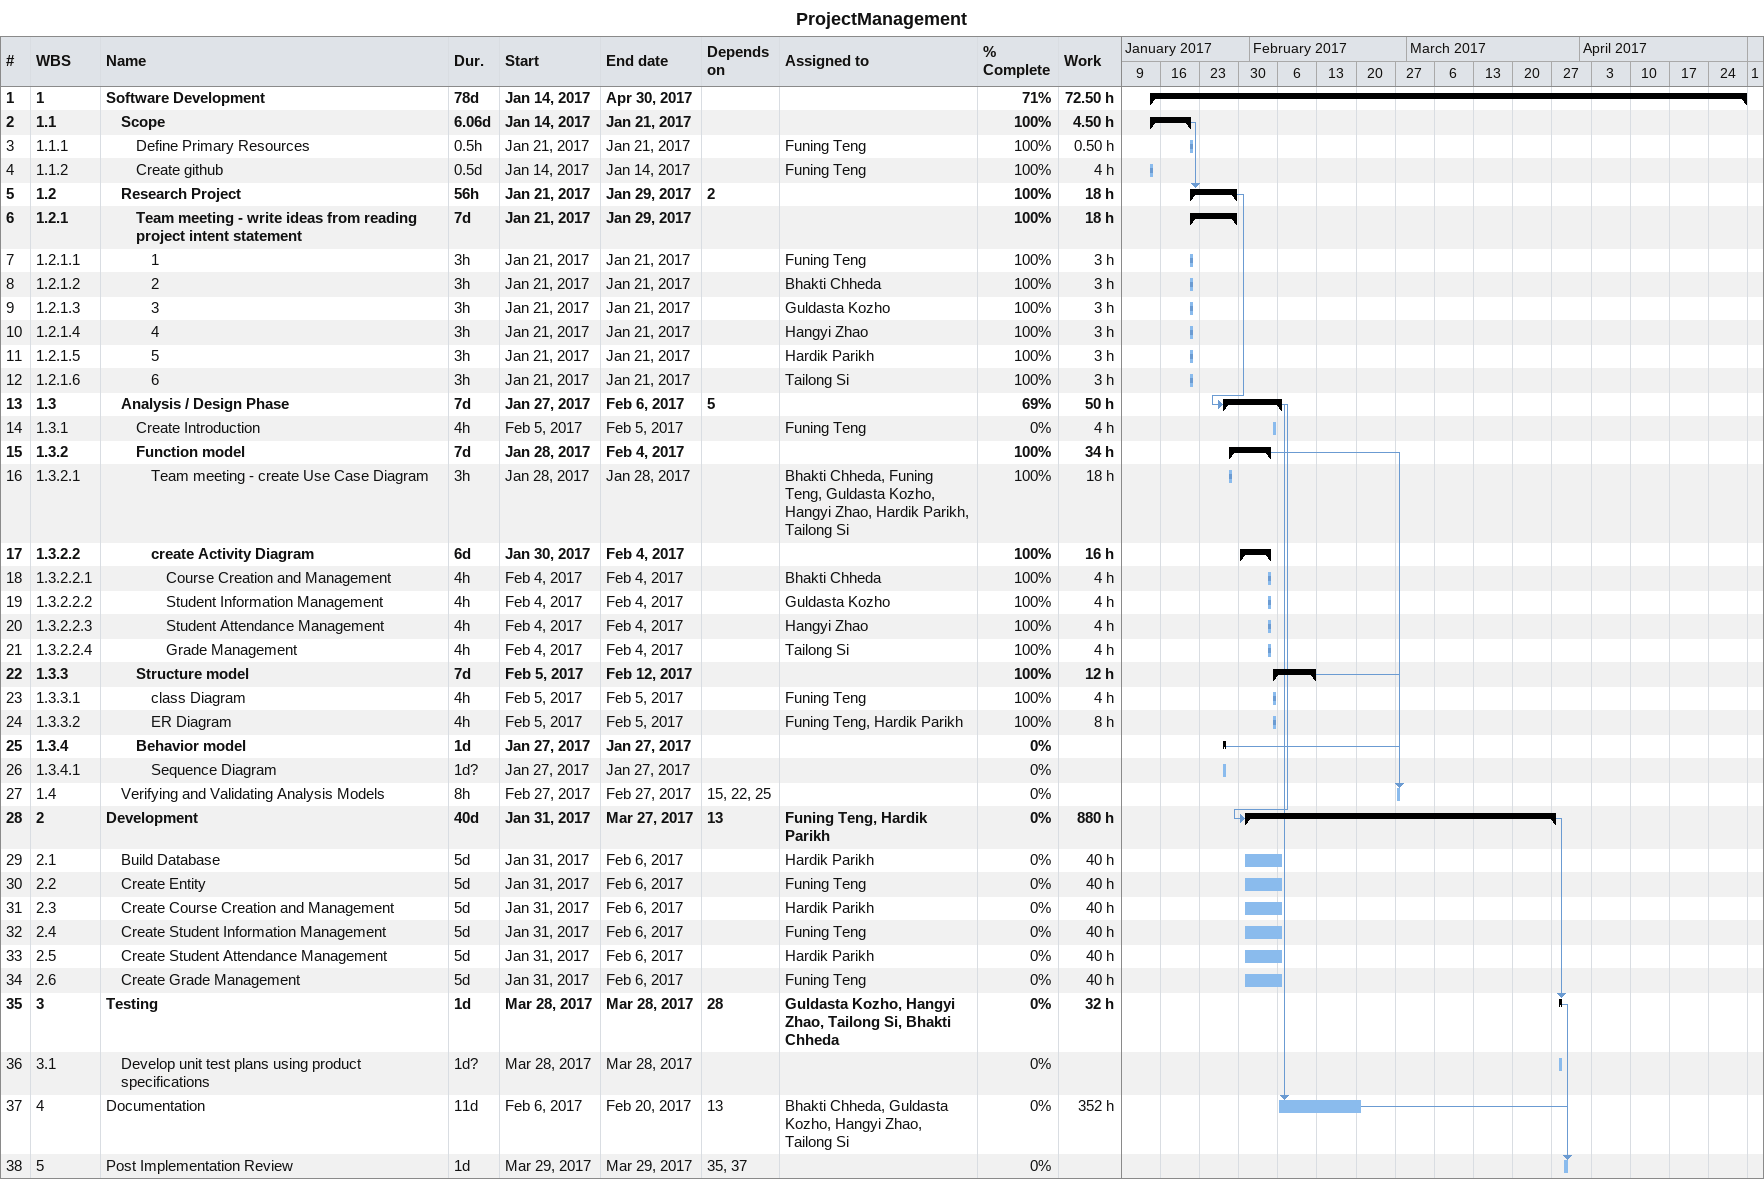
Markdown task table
ProjectManagement

| ID | WBS | Task | Duration | Start | Finish | Predecessors | Resources | % complete | Work (h) |
|---|---|---|---|---|---|---|---|---|---|
| 1 | 1 | **Software Development** | 78d | 2017-01-14 | 2017-04-30 |  |  | 71 | 72.50 |
| 2 | 1.1 | **Scope** | 6.06d | 2017-01-14 | 2017-01-21 |  |  | 100 | 4.50 |
| 3 | 1.1.1 | Define Primary Resources | 0.5h | 2017-01-21 | 2017-01-21 |  | Funing Teng | 100 | 0.50 |
| 4 | 1.1.2 | Create github | 0.5d | 2017-01-14 | 2017-01-14 |  | Funing Teng | 100 | 4 |
| 5 | 1.2 | **Research Project** | 56h | 2017-01-21 | 2017-01-29 | 2 |  | 100 | 18 |
| 6 | 1.2.1 | **Team meeting - write ideas from reading project intent statement** | 7d | 2017-01-21 | 2017-01-29 |  |  | 100 | 18 |
| 7 | 1.2.1.1 | 1 | 3h | 2017-01-21 | 2017-01-21 |  | Funing Teng | 100 | 3 |
| 8 | 1.2.1.2 | 2 | 3h | 2017-01-21 | 2017-01-21 |  | Bhakti Chheda | 100 | 3 |
| 9 | 1.2.1.3 | 3 | 3h | 2017-01-21 | 2017-01-21 |  | Guldasta Kozho | 100 | 3 |
| 10 | 1.2.1.4 | 4 | 3h | 2017-01-21 | 2017-01-21 |  | Hangyi Zhao | 100 | 3 |
| 11 | 1.2.1.5 | 5 | 3h | 2017-01-21 | 2017-01-21 |  | Hardik Parikh | 100 | 3 |
| 12 | 1.2.1.6 | 6 | 3h | 2017-01-21 | 2017-01-21 |  | Tailong Si | 100 | 3 |
| 13 | 1.3 | **Analysis / Design Phase** | 7d | 2017-01-27 | 2017-02-06 | 5 |  | 69 | 50 |
| 14 | 1.3.1 | Create Introduction | 4h | 2017-02-05 | 2017-02-05 |  | Funing Teng | 0 | 4 |
| 15 | 1.3.2 | **Function model** | 7d | 2017-01-28 | 2017-02-04 |  |  | 100 | 34 |
| 16 | 1.3.2.1 | Team meeting - create Use Case Diagram | 3h | 2017-01-28 | 2017-01-28 |  | Bhakti Chheda, Funing Teng, Guldasta Kozho, Hangyi Zhao, Hardik Parikh, Tailong Si | 100 | 18 |
| 17 | 1.3.2.2 | **create Activity Diagram** | 6d | 2017-01-30 | 2017-02-04 |  |  | 100 | 16 |
| 18 | 1.3.2.2.1 | Course Creation and Management | 4h | 2017-02-04 | 2017-02-04 |  | Bhakti Chheda | 100 | 4 |
| 19 | 1.3.2.2.2 | Student Information Management | 4h | 2017-02-04 | 2017-02-04 |  | Guldasta Kozho | 100 | 4 |
| 20 | 1.3.2.2.3 | Student Attendance Management | 4h | 2017-02-04 | 2017-02-04 |  | Hangyi Zhao | 100 | 4 |
| 21 | 1.3.2.2.4 | Grade Management | 4h | 2017-02-04 | 2017-02-04 |  | Tailong Si | 100 | 4 |
| 22 | 1.3.3 | **Structure model** | 7d | 2017-02-05 | 2017-02-12 |  |  | 100 | 12 |
| 23 | 1.3.3.1 | class Diagram | 4h | 2017-02-05 | 2017-02-05 |  | Funing Teng | 100 | 4 |
| 24 | 1.3.3.2 | ER Diagram | 4h | 2017-02-05 | 2017-02-05 |  | Funing Teng, Hardik Parikh | 100 | 8 |
| 25 | 1.3.4 | **Behavior model** | 1d | 2017-01-27 | 2017-01-27 |  |  | 0 |  |
| 26 | 1.3.4.1 | Sequence Diagram | 1d? | 2017-01-27 | 2017-01-27 |  |  | 0 |  |
| 27 | 1.4 | Verifying and Validating Analysis Models | 8h | 2017-02-27 | 2017-02-27 | 15, 22, 25 |  | 0 |  |
| 28 | 2 | **Development** | 40d | 2017-01-31 | 2017-03-27 | 13 | Funing Teng, Hardik Parikh | 0 | 880 |
| 29 | 2.1 | Build Database | 5d | 2017-01-31 | 2017-02-06 |  | Hardik Parikh | 0 | 40 |
| 30 | 2.2 | Create Entity | 5d | 2017-01-31 | 2017-02-06 |  | Funing Teng | 0 | 40 |
| 31 | 2.3 | Create Course Creation and Management | 5d | 2017-01-31 | 2017-02-06 |  | Hardik Parikh | 0 | 40 |
| 32 | 2.4 | Create Student Information Management | 5d | 2017-01-31 | 2017-02-06 |  | Funing Teng | 0 | 40 |
| 33 | 2.5 | Create Student Attendance Management | 5d | 2017-01-31 | 2017-02-06 |  | Hardik Parikh | 0 | 40 |
| 34 | 2.6 | Create Grade Management | 5d | 2017-01-31 | 2017-02-06 |  | Funing Teng | 0 | 40 |
| 35 | 3 | **Testing** | 1d | 2017-03-28 | 2017-03-28 | 28 | Guldasta Kozho, Hangyi Zhao, Tailong Si, Bhakti Chheda | 0 | 32 |
| 36 | 3.1 | Develop unit test plans using product specifications | 1d? | 2017-03-28 | 2017-03-28 |  |  | 0 |  |
| 37 | 4 | Documentation | 11d | 2017-02-06 | 2017-02-20 | 13 | Bhakti Chheda, Guldasta Kozho, Hangyi Zhao, Tailong Si | 0 | 352 |
| 38 | 5 | Post Implementation Review | 1d | 2017-03-29 | 2017-03-29 | 35, 37 |  | 0 |  |
